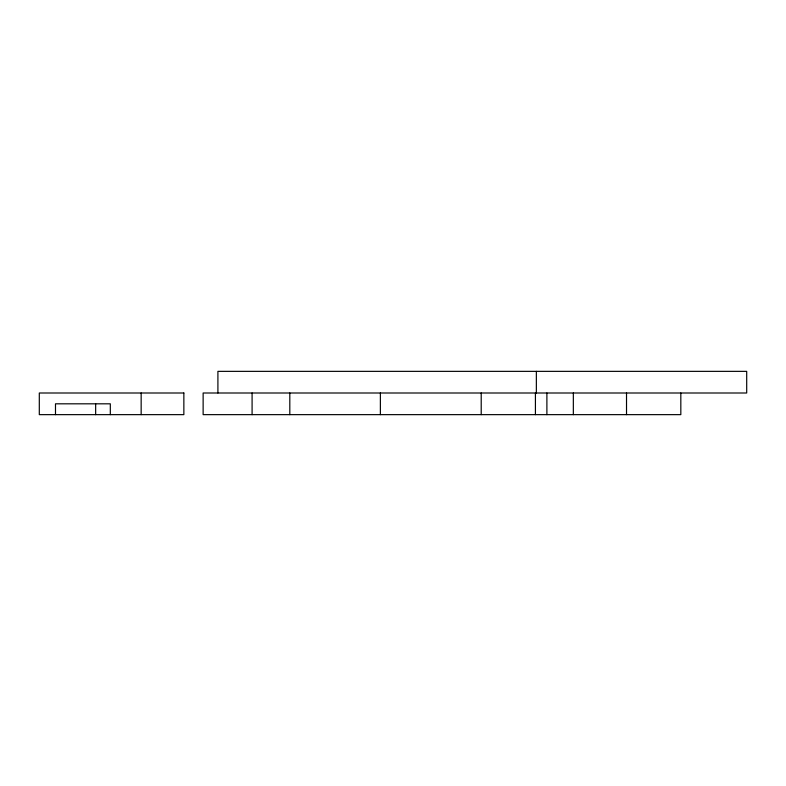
<?xml version="1.0" encoding="UTF-8"?>
<svg xmlns="http://www.w3.org/2000/svg" width="786" height="786" viewBox="0 0 786 786"><rect width="100%" height="100%" fill="white"/><g stroke="black" fill="none" stroke-linecap="round" stroke-linejoin="round"><path stroke-width="1.18" d="M680.823 393L680.823 414.644L203.132 414.644L203.132 393L746.7 393L746.7 371.356L217.909 371.356L217.909 393M626.521 393L626.521 414.644M573.338 393L573.338 414.644M546.889 393L546.889 414.644M536.357 371.356L536.357 393M535.423 393L535.423 414.644M481.209 393L481.209 414.644M380.375 393L380.375 414.644M289.808 393L289.808 414.644M252.09 393L252.09 414.644M141.156 393L141.156 414.644M110.315 414.644L110.315 403.817L55.492 403.817L55.492 414.644M95.656 403.817L95.656 414.644M183.855 393L39.3 393L39.3 414.644L183.855 414.644L183.855 393"/></g></svg>
